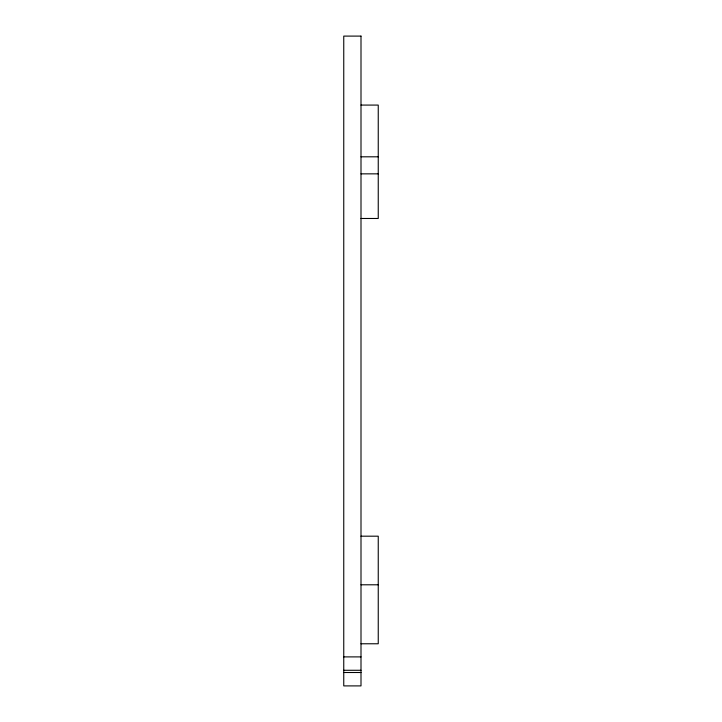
<?xml version="1.0" encoding="UTF-8"?>
<svg xmlns="http://www.w3.org/2000/svg" width="722" height="722" viewBox="0 0 722 722"><rect width="100%" height="100%" fill="white"/><g stroke="black" fill="none" stroke-linecap="round" stroke-linejoin="round"><path stroke-width="1.08" d="M361 105.078L378.247 105.078L378.247 218.477L361 218.477M361 156.809L378.247 156.809M361 173.849L378.247 173.849M361 536.184L378.247 536.184L378.247 643.771L361 643.771M361 584.793L378.247 584.793M343.753 656.894L361 656.894M343.753 670.278L361 670.278M343.753 672.507L361 672.507M361 36.1L343.753 36.1L343.753 685.9L361 685.9L361 36.1"/></g></svg>
